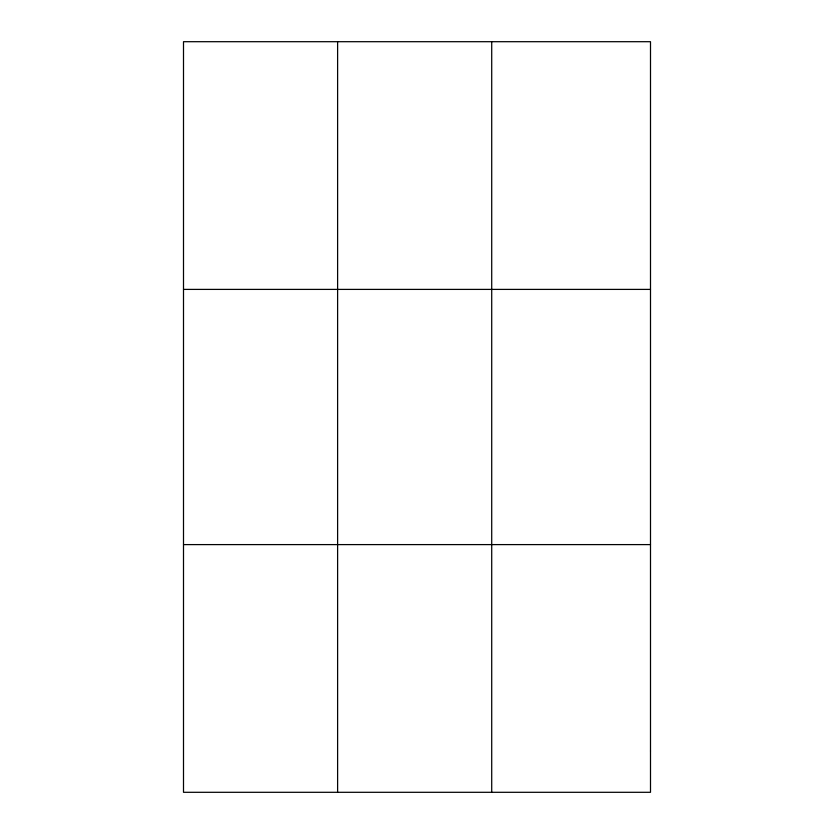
<?xml version="1.0" encoding="UTF-8"?>
<svg xmlns="http://www.w3.org/2000/svg" width="834" height="834" viewBox="0 0 834 834"><rect width="100%" height="100%" fill="white"/><g stroke="black" fill="none" stroke-linecap="round" stroke-linejoin="round"><path stroke-width="1.25" d="M337.614 41.7L337.614 792.3M491.716 41.7L491.716 792.3M183.501 289.398L650.499 289.398M183.501 544.602L650.499 544.602M650.499 751.017L650.499 792.3L183.501 792.3L183.501 41.7L650.499 41.7L650.499 751.017"/></g></svg>
